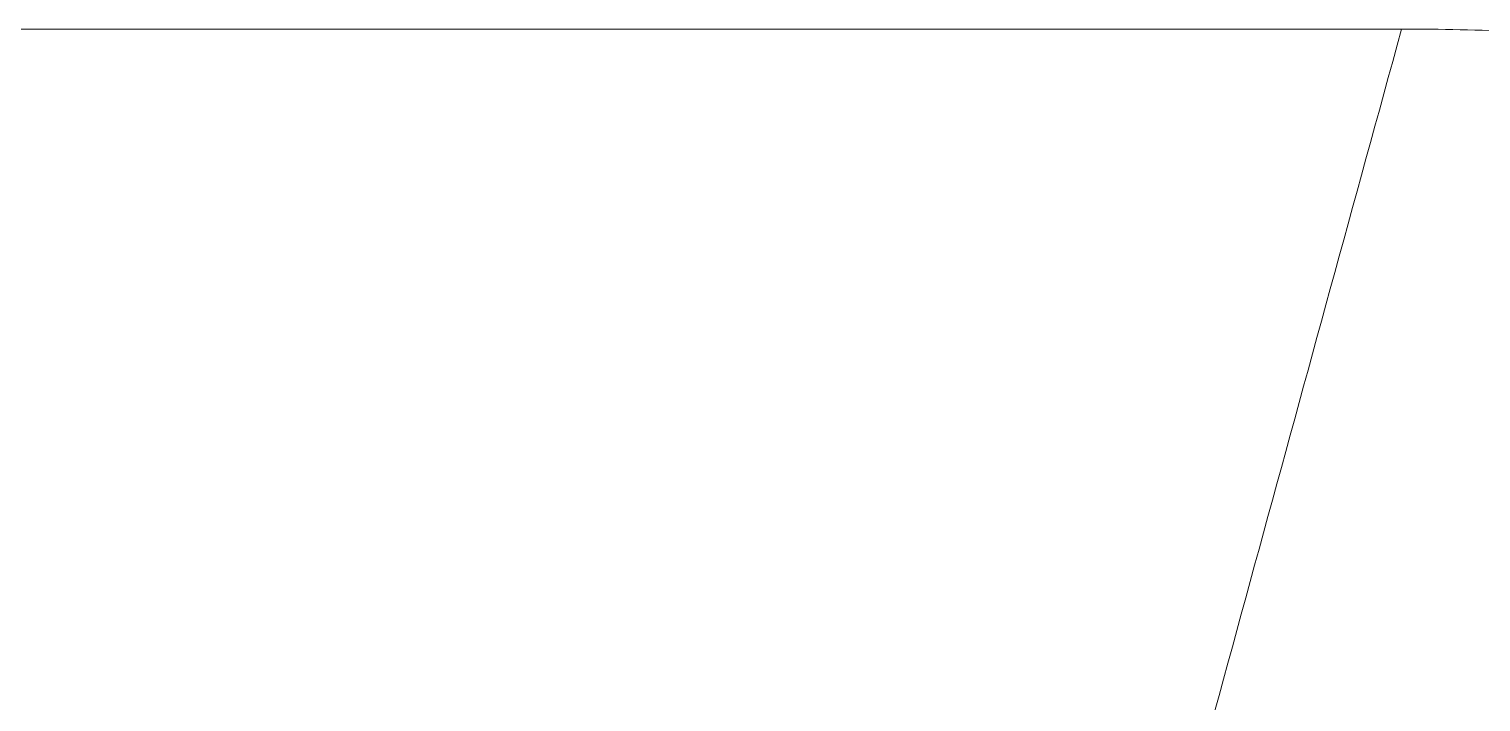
# Model space of a CAD drawing. Header units: millimetres. Extents: x 70151 to 230897, y 35202 to 113211.
# Drawn here: x 171936.44 to 171967.21, y 68641.9 to 68656.15 of the extents above; entities that cross this region are included whole.
import ezdxf

# ---------------------------------------------------------------- set-up
doc = ezdxf.new("R2010")
doc.units = ezdxf.units.MM
doc.header["$LTSCALE"] = 50
doc.layers.add('2-con', color=2, linetype='Continuous')
doc.layers.add('mark-B', color=2, linetype='Continuous', lineweight=20)

# ---------------------------------------------------------------- blocks, each defined once
blk = doc.blocks.new('무풍1way 일반')
at = {"layer": 'mark-B'}
blk.add_open_spline([(-450.18, -337.697), (-452.192, -345.051), (-454.2, -352.423), (-456.218, -359.742)], degree=3, dxfattribs=at)
blk.add_open_spline([(-450.18, -337.697), (-452.192, -345.051), (-454.2, -352.423), (-456.218, -359.742)], degree=3, dxfattribs=at)
for points, knots in [([(-460.332, -359.594), (-459.787, -359.633), (-458.417, -359.711), (-457.044, -359.741), (-456.218, -359.742)], [0, 0, 0, 0, 0.39769, 1, 1, 1, 1]), ([(-460.332, -359.594), (-459.787, -359.633), (-458.417, -359.711), (-457.044, -359.741), (-456.218, -359.742)], [0, 0, 0, 0, 0.39769, 1, 1, 1, 1]), ([(-456.218, -359.742), (-451.465, -359.741), (-441.961, -359.742), (-422.952, -359.741), (-389.686, -359.742), (-342.163, -359.741), (-285.136, -359.742), (-209.1, -359.742), (-114.054, -359.742), (-38.018, -359.742), (0, -359.742)], [0, 0, 0, 0, 0.03125, 0.0625, 0.125, 0.25, 0.375, 0.5, 0.75, 1, 1, 1, 1]), ([(-456.218, -359.742), (-451.465, -359.741), (-441.961, -359.742), (-422.952, -359.741), (-389.686, -359.742), (-342.163, -359.741), (-285.136, -359.742), (-209.1, -359.742), (-114.054, -359.742), (-38.018, -359.742), (0, -359.742)], [0, 0, 0, 0, 0.03125, 0.0625, 0.125, 0.25, 0.375, 0.5, 0.75, 1, 1, 1, 1])]:
    blk.add_open_spline(points, degree=3, knots=knots, dxfattribs=at)
blk = doc.blocks.new('dpdjzjs')
at = {"layer": 'mark-B', "rotation": 180}
blk.add_blockref('무풍1way 일반', (171509.31, 88288.448), dxfattribs=at)

msp = doc.modelspace()

# ---------------------------------------------------------------- block references
at = {"layer": '2-con'}
msp.add_blockref('dpdjzjs', (0, -19992.043), dxfattribs=at)

doc.saveas('drawing.dxf')
